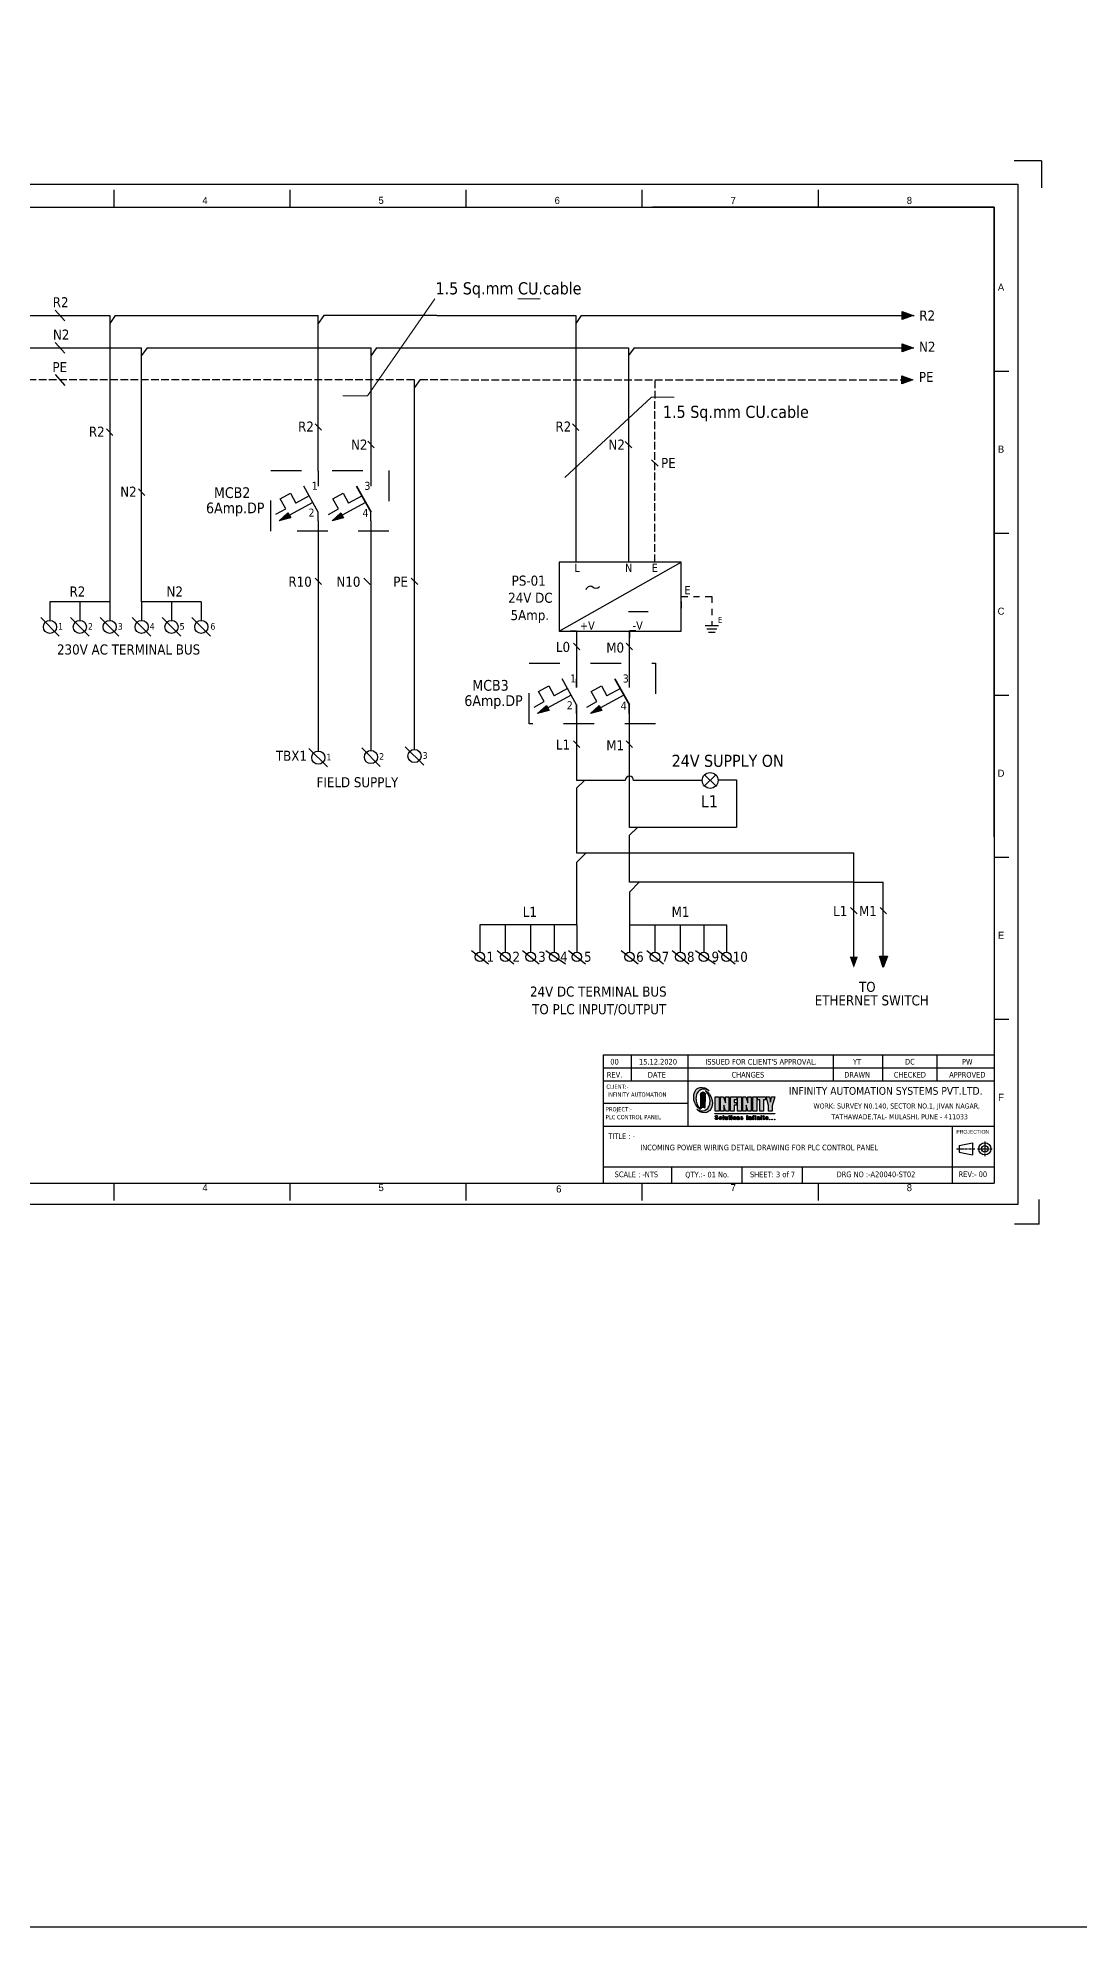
# Model space of a CAD drawing. Extents: x 867151 to 1787449, y -2071112 to -1028603.
# Drawn here: x 868946 to 870985, y -1036834 to -1033135 of the extents above; entities that cross this region are included whole.
import ezdxf
from ezdxf.enums import TextEntityAlignment as Align

# ---------------------------------------------------------------- set-up
doc = ezdxf.new("R2010")
doc.units = 0
doc.header["$LTSCALE"] = 4
doc.header["$MEASUREMENT"] = 0
for name, pattern in [('0241', [0.2, -0.05, 0.15]), ('CENTER', [2, 1.25, -0.25, 0.25, -0.25]), ('EPL_DASH', [1, 0.5, -0.5])]:
    doc.linetypes.add(name, pattern=pattern)
doc.layers.get('0').update_dxf_attribs({"linetype": 'CONTINUOUS'})
for name, color, linetype, lineweight in [('EPLAN108', 5, 'CONTINUOUS', 35), ('EPLAN300', 5, 'CONTINUOUS', 25), ('EPLAN305', 5, 'EPL_DASH', 25), ('EPLAN311', 1, 'CONTINUOUS', 25), ('EPLAN312', 1, 'CONTINUOUS', 25), ('EPLAN400', 5, 'CONTINUOUS', 35), ('EPLAN420', 7, 'CONTINUOUS', 35), ('EPLAN509', 1, 'CONTINUOUS', 25)]:
    doc.layers.add(name, color=color, linetype=linetype, lineweight=lineweight)
for name, color, linetype in [('Layer1', 7, 'CONTINUOUS'), ('R2V', 7, 'CONTINUOUS'), ('Title Block', 7, 'CONTINUOUS')]:
    doc.layers.add(name, color=color, linetype=linetype)
doc.styles.add('BZ2', font='GOTHIC.TTF')
doc.styles.add('STYLE1', font='ARIALN.TTF')
doc.styles.add('Tahoma', font='tahoma.ttf')

msp = doc.modelspace()

# ---------------------------------------------------------------- hatches: boundary and pattern name
for points in [[(870638.3, -1033670.6), (870659.9, -1033678.4), (870638.3, -1033686.3)], [(870638.3, -1033733.6), (870659.9, -1033741.4), (870638.3, -1033749.3)], [(870637.5, -1033796.6), (870659.2, -1033804.5), (870637.5, -1033812.3)], [(870551.4, -1034933.8), (870543.5, -1034955.4), (870535.6, -1034933.8)], [(870609.2, -1034932.8), (870601.3, -1034954.5), (870593.5, -1034932.8)]]:
    msp.add_hatch(color=256).paths.add_polyline_path(points, flags=0)
h = msp.add_hatch(color=9)
h.paths.add_polyline_path([(870238.5, -1035198.4), (870240.5, -1035196.3), (870243.9, -1035194.3), (870247, -1035193.2), (870253.2, -1035193.2), (870256.5, -1035194.3), (870260.1, -1035196.1), (870258, -1035194), (870254.4, -1035191.7), (870251.6, -1035190.4), (870247.5, -1035189.4), (870242.3, -1035189.6), (870238.7, -1035190.9), (870236.4, -1035192.5), (870234.4, -1035194.5), (870232, -1035198.1), (870230.2, -1035203.3), (870230, -1035211.8), (870230.5, -1035214.6), (870232.3, -1035220), (870233.8, -1035222.6), (870235.9, -1035226.2), (870239, -1035229.5), (870240.3, -1035230.3), (870242.1, -1035232.1), (870243.4, -1035232.6), (870242.3, -1035231.3), (870242.1, -1035231.3), (870239.8, -1035228), (870239.5, -1035228), (870239, -1035226.7), (870238.7, -1035226.7), (870237.2, -1035223.4), (870236.9, -1035223.4), (870235.9, -1035220), (870235.6, -1035220), (870235.1, -1035216.9), (870234.9, -1035216.9), (870234.6, -1035212.8), (870234.4, -1035212.8), (870234.9, -1035206.4), (870236.4, -1035201.7)])
h.paths.add_polyline_path([(870258.6, -1035228.8), (870257.5, -1035230.6), (870254.7, -1035232.9), (870252.1, -1035234.4), (870248.5, -1035235.5), (870244.4, -1035235.2), (870242.9, -1035235.2), (870240.3, -1035234.2), (870239.5, -1035234.2), (870238, -1035233.1), (870237.4, -1035233.1), (870236.7, -1035232.4), (870236.2, -1035232.4), (870238.5, -1035234.7), (870242.1, -1035237), (870246.7, -1035238.8), (870253.2, -1035239.1), (870256, -1035238.3), (870259.6, -1035236.2), (870260.4, -1035235.2), (870261.6, -1035234.4), (870263.5, -1035231.9), (870265.5, -1035227.5), (870266.5, -1035221.3), (870266, -1035214.9), (870264.2, -1035208.9), (870260.9, -1035203), (870260.6, -1035203), (870259.1, -1035200.7), (870256.8, -1035198.4), (870256.2, -1035198.4), (870256.2, -1035197.9), (870255.7, -1035197.9), (870253.4, -1035195.8), (870252.9, -1035195.8), (870253.9, -1035196.8), (870254.7, -1035198.1), (870255.2, -1035198.1), (870256, -1035199.4), (870257, -1035201.2), (870258.3, -1035202.8), (870260.6, -1035208.4), (870261.9, -1035214.9), (870261.4, -1035222.3), (870259.8, -1035227)])
h = msp.add_hatch(color=141)
h.paths.add_polyline_path([(870250.6, -1035199.2), (870248.5, -1035198.4), (870245.9, -1035199.2), (870244.7, -1035199.9), (870243.9, -1035201.2), (870243.6, -1035204.3), (870244.4, -1035205.9), (870245.9, -1035207.1), (870249, -1035207.7), (870250.8, -1035206.9), (870252.4, -1035205.1), (870252.6, -1035201.7), (870251.9, -1035200.2)])
h.paths.add_polyline_path([(870243.9, -1035230.6), (870244.4, -1035230.6), (870244.4, -1035230.1), (870246.2, -1035228.8), (870250.3, -1035228.8), (870252.1, -1035230.3), (870252.4, -1035206.6), (870252.1, -1035206.6), (870251.6, -1035207.7), (870250.3, -1035208.4), (870246.7, -1035208.7), (870245.4, -1035207.9), (870245.2, -1035207.9), (870244.4, -1035206.6), (870243.9, -1035206.6)])
h = msp.add_hatch(color=141)
h.paths.add_polyline_path([(870272.2, -1035236.2), (870279.7, -1035236.2), (870279.7, -1035207.9), (870272.2, -1035207.9)])
h.paths.add_polyline_path([(870282.5, -1035236.2), (870288.7, -1035236.2), (870288.9, -1035224.4), (870292.3, -1035236), (870298.7, -1035236.2), (870298.7, -1035207.9), (870292.5, -1035207.9), (870292.5, -1035220), (870288.4, -1035207.9), (870282.5, -1035207.9)])
h.paths.add_polyline_path([(870301.8, -1035236.2), (870309.3, -1035236.2), (870309.3, -1035224.4), (870313.7, -1035224.4), (870313.7, -1035219), (870309.5, -1035219), (870309.3, -1035213.6), (870314.2, -1035213.6), (870314.2, -1035207.9), (870301.8, -1035207.9)])
h.paths.add_polyline_path([(870323.4, -1035207.9), (870316, -1035207.9), (870316, -1035236.2), (870323.4, -1035236.2)])
h.paths.add_polyline_path([(870332.7, -1035224.4), (870336.1, -1035236), (870342.5, -1035236.2), (870342.5, -1035207.9), (870336.3, -1035207.9), (870336.1, -1035219.8), (870332.2, -1035207.9), (870326.3, -1035207.9), (870326.3, -1035236.2), (870332.5, -1035236.2)])
h.paths.add_polyline_path([(870353.3, -1035207.9), (870345.8, -1035207.9), (870345.8, -1035236.2), (870353.3, -1035236.2)])
h.paths.add_polyline_path([(870366.7, -1035213.6), (870370.8, -1035213.6), (870370.8, -1035207.9), (870354.8, -1035207.9), (870354.8, -1035213.6), (870359.2, -1035213.6), (870359.2, -1035236.2), (870366.7, -1035236.2)])
h.paths.add_polyline_path([(870388.8, -1035207.9), (870382.1, -1035207.9), (870381.6, -1035211.8), (870380.1, -1035218.2), (870378.3, -1035207.9), (870371.6, -1035207.9), (870376.5, -1035224.9), (870376.7, -1035236.2), (870383.4, -1035236.2), (870383.4, -1035225.7)])
at = {"layer": 'EPLAN300', "linetype": 'Continuous', "lineweight": 25, "ltscale": 4}
for points in [[(869418.4, -1034080.2), (869435.5, -1034064.4), (869440.9, -1034074.3)], [(869521.7, -1034080.2), (869538.8, -1034064.5), (869544.2, -1034074.4)], [(869924.3, -1034457.4), (869941.4, -1034441.7), (869946.8, -1034451.5)], [(870027.6, -1034457.5), (870044.7, -1034441.7), (870050.1, -1034451.6)]]:
    msp.add_hatch(color=0, dxfattribs=at).paths.add_polyline_path(points, flags=0)

# ---------------------------------------------------------------- linework, layer by layer
for p, q in [((870910.8, -1033375.3), (870857.5, -1033375.3)), ((870910.8, -1033375.3), (870910.8, -1033428.7)), ((870081, -1033466.5), (870818.2, -1033466.5)), ((870818.2, -1034698.8), (870818.2, -1033466.5)), ((868979.7, -1033667.8), (868998.2, -1033689)), ((869086.3, -1033678.5), (869086.3, -1034239.2)), ((869097.3, -1033678.5), (869086.3, -1033693.8)), ((869505.8, -1033678.4), (869494.8, -1033693.8)), ((869727, -1033678.5), (869505.8, -1033678.4)), ((869727, -1033678.5), (869998.9, -1033678.5)), ((870009.9, -1033678.5), (869998.9, -1033693.8)), ((870009.8, -1033678.5), (870270.8, -1033678.5)), ((870270.8, -1033678.5), (870661.6, -1033678.5)), ((868979.7, -1033730.9), (868998.2, -1033752)), ((868878.6, -1033741.5), (869148.9, -1033741.5)), ((869148.9, -1034239.2), (869148.9, -1033741.5)), ((869159.9, -1033741.5), (869148.9, -1033756.8)), ((869159.8, -1033741.5), (869598.1, -1033741.5)), ((869609, -1033741.5), (869598.1, -1033756.8)), ((869609, -1033741.5), (870102.1, -1033741.5)), ((870113.1, -1033741.5), (870102.1, -1033756.8)), ((870113.1, -1033741.5), (870661, -1033741.5)), ((868979.7, -1033793.9), (868998.2, -1033815.1)), ((869694.2, -1033803.9), (869683.2, -1033819.2)), ((869598.1, -1034012.5), (869598.1, -1033983.1)), ((869494.8, -1034012.5), (869494.8, -1034012.5)), ((869598.1, -1034012.5), (869598.1, -1034012.5)), ((869494.8, -1034063.2), (869494.8, -1034063.3)), ((869494.8, -1034080.3), (869494.8, -1034063.3)), ((869598, -1034063.2), (869598, -1034063.3)), ((869598, -1034080.3), (869598, -1034063.3)), ((869086.3, -1034239.2), (868969.4, -1034239.2)), ((868969.4, -1034239.2), (868969.4, -1034275.1)), ((869027.8, -1034239.2), (869027.8, -1034275.1)), ((869086.3, -1034239.2), (869086.3, -1034275.1)), ((869265.7, -1034239.2), (869148.9, -1034239.2)), ((869148.9, -1034239.2), (869148.9, -1034275.1)), ((869207.3, -1034239.2), (869207.3, -1034275.1)), ((869265.7, -1034239.2), (869265.7, -1034275.1)), ((868987.6, -1034306.3), (868951.2, -1034269.8)), ((869046.1, -1034306.3), (869009.6, -1034269.8)), ((869104.5, -1034306.3), (869068, -1034269.8)), ((869167.1, -1034306.3), (869130.6, -1034269.8)), ((869225.6, -1034306.3), (869189.1, -1034269.8)), ((869284, -1034306.3), (869247.5, -1034269.8)), ((870104, -1034375.3), (870104, -1034295.5)), ((870104, -1034406.7), (870104, -1034360.3)), ((870000.7, -1034406.7), (870000.7, -1034389.7)), ((870104, -1034406.7), (870104, -1034389.7)), ((870000.7, -1034440.4), (870000.7, -1034440.5)), ((870000.7, -1034457.5), (870000.7, -1034440.5)), ((870103.9, -1034440.4), (870103.9, -1034440.5)), ((870103.9, -1034457.5), (870103.9, -1034440.5)), ((870104, -1034588.5), (870104, -1034440.5)), ((869513, -1034562.2), (869476.5, -1034525.7)), ((869616.3, -1034561), (869579.8, -1034524.5)), ((869701.4, -1034558.9), (869664.9, -1034522.5)), ((870000.7, -1034603.5), (870016.4, -1034588.5)), ((870104, -1034680.4), (870104, -1034588.5)), ((870277.7, -1034587.5), (870313.5, -1034587.5)), ((870313.5, -1034587.5), (870313.5, -1034680.4)), ((870000.7, -1034633.7), (870000.7, -1034651.2)), ((870313.3, -1034680.4), (870104, -1034680.4)), ((870104, -1034695.4), (870119.7, -1034680.4)), ((870104.1, -1034787.8), (870104, -1034695.4)), ((870000.7, -1034749.5), (870019.2, -1034730)), ((870104.4, -1034807.4), (870122.9, -1034787.8)), ((870104.4, -1034807.4), (870104.1, -1034924.8)), ((870000.9, -1034871.1), (869811.1, -1034871.1)), ((869811.1, -1034871.1), (869811.1, -1034924.8)), ((869861, -1034871.1), (869861, -1034924.8)), ((869910.6, -1034871.1), (869910.6, -1034924.8)), ((869956.6, -1034871.1), (869956.6, -1034924.8)), ((870000.9, -1034871.1), (870000.9, -1034924.8)), ((870104.1, -1034871.1), (870294.1, -1034871.1)), ((870154, -1034871.1), (870154, -1034924.8)), ((870203.6, -1034871.1), (870203.6, -1034924.8)), ((870249.6, -1034871.1), (870249.6, -1034924.8)), ((870294.1, -1034871.1), (870294.1, -1034924.8)), ((869795, -1034921.5), (869828.2, -1034947.3)), ((869844.8, -1034921.5), (869878, -1034947.3)), ((869894.4, -1034921.5), (869927.6, -1034947.3)), ((869940.4, -1034921.5), (869979.2, -1034947.3)), ((869984.8, -1034921.5), (870018, -1034947.3)), ((870088, -1034921.5), (870121.2, -1034947.3)), ((870137.9, -1034921.5), (870171.1, -1034947.3)), ((870187.5, -1034921.5), (870220.7, -1034947.3)), ((870233.5, -1034921.5), (870272.2, -1034947.3)), ((870277.8, -1034921.5), (870311, -1034947.3)), ((870052.5, -1035176.9), (870052.5, -1035265.5)), ((870906.6, -1035457.1), (870906.6, -1035408.7)), ((870906.6, -1035457.1), (870858.1, -1035457.1))]:
    msp.add_line(p, q)
at = {"lineweight": 18, "ltscale": 5}
for p, q in [((869591.3, -1033835.4), (869723, -1033645.8)), ((869885.5, -1033645.8), (869929.6, -1033645.8)), ((869591.3, -1033835.4), (869542.9, -1033835.4)), ((869977.3, -1033995.7), (870147.6, -1033837.9)), ((870147.6, -1033837.9), (870191.7, -1033837.9))]:
    msp.add_line(p, q, dxfattribs=at)
at = {"color": 7, "ltscale": 25}
for p, q in [((868892.8, -1033678.5), (869086.3, -1033678.5)), ((869097.3, -1033678.5), (869494.8, -1033678.5)), ((869494.8, -1033983.1), (869494.8, -1033678.4)), ((869598.1, -1033983.1), (869598.1, -1033741.5)), ((869683.2, -1034527.8), (869683.2, -1033803.9)), ((869494.8, -1034080.3), (869494.8, -1034531)), ((869598, -1034080.3), (869598, -1034529.8)), ((870000.7, -1034730), (870543.5, -1034730)), ((870543.5, -1034787.8), (870543.5, -1034730)), ((870543.5, -1034787.8), (870104, -1034787.8)), ((870543.5, -1034813.2), (870543.5, -1034787.8)), ((870543.5, -1034787.8), (870601.3, -1034787.8)), ((870601.3, -1034932.8), (870601.3, -1034787.8)), ((870543.5, -1034933.6), (870543.5, -1034813.2))]:
    msp.add_line(p, q, dxfattribs=at)
at = {"color": 7, "linetype": '0241', "ltscale": 25}
for p, q in [((868647.3, -1033803.3), (869683.2, -1033803.9)), ((869694.1, -1033803.9), (870637.5, -1033804.5)), ((870154.1, -1034160.9), (870154.2, -1033804.2))]:
    msp.add_line(p, q, dxfattribs=at)
at = {"color": 7}
for p, q in [((870095.6, -1034588.5), (870000.7, -1034588.5)), ((870246.8, -1034588.5), (870112.3, -1034588.5))]:
    msp.add_line(p, q, dxfattribs=at)
at = {"color": 6}
msp.add_lwpolyline([(867151.1, -1028603.4), (884906.4, -1028603.4), (884906.4, -1036833.6), (867151.1, -1036833.6)], close=True, dxfattribs=at)
for points in [[(870638.3, -1033670.6), (870659.9, -1033678.4), (870638.3, -1033686.3)], [(870638.3, -1033733.6), (870659.9, -1033741.4), (870638.3, -1033749.3)], [(870637.5, -1033796.6), (870659.2, -1033804.5), (870637.5, -1033812.3)], [(870609.2, -1034932.8), (870601.3, -1034954.5), (870593.5, -1034932.8)]]:
    msp.add_lwpolyline(points, close=True)
at = {"linetype": 'EPL_DASH', "ltscale": 30}
for points in [[(869401.9, -1033981.9), (869633.2, -1033981.9), (869633.2, -1034100.6), (869401.9, -1034100.6)], [(869907.8, -1034359.1), (870155, -1034359.1), (870155, -1034477.8), (869907.8, -1034477.8)]]:
    msp.add_lwpolyline(points, close=True, dxfattribs=at)
for centre, radius in [((868969.4, -1034288), 12.9), ((869027.8, -1034288), 12.9), ((869086.3, -1034288), 12.9), ((869148.9, -1034288), 12.9), ((869207.3, -1034288), 12.9), ((869265.7, -1034288), 12.9), ((869494.8, -1034543.9), 12.9), ((869598, -1034542.7), 12.9), ((869683.2, -1034540.7), 12.9), ((869811.3, -1034934), 9.26), ((869861.1, -1034934), 9.26), ((869910.7, -1034934), 9.26), ((869956.7, -1034934), 9.26), ((870001.1, -1034934), 9.26), ((870104.3, -1034934), 9.26), ((870154.2, -1034934), 9.26), ((870203.8, -1034934), 9.26), ((870249.8, -1034934), 9.26), ((870294.1, -1034934), 9.26)]:
    msp.add_circle(centre, radius)
at = {"color": 7, "ltscale": 25}
msp.add_arc((870104, -1034588.5), 8.36, 0, 180, dxfattribs=at)
at = {"layer": 'EPLAN108', "color": 0}
for p, q in [((869488.4, -1033890.3), (869501.2, -1033903.1)), ((869992.4, -1033890.4), (870005.2, -1033903.2)), ((869591.6, -1033924.6), (869604.5, -1033937.5)), ((870095.7, -1033924.7), (870108.5, -1033937.5)), ((870147.4, -1033960.6), (870160.2, -1033973.4)), ((869488.4, -1034192.4), (869501.2, -1034205.2)), ((869583.7, -1034192.4), (869596.5, -1034205.2)), ((869676.8, -1034192.4), (869689.6, -1034205.2)), ((869994.3, -1034320.1), (870007.1, -1034332.9)), ((870097.6, -1034320.1), (870110.4, -1034332.9)), ((869994.3, -1034511.3), (870007.1, -1034524.2)), ((870097.6, -1034511.3), (870110.4, -1034524.2)), ((870537.1, -1034837.1), (870549.9, -1034849.9)), ((870594.9, -1034837.1), (870607.8, -1034849.9))]:
    msp.add_line(p, q, dxfattribs=at)
at = {"layer": 'EPLAN300', "color": 0, "linetype": 'Continuous', "lineweight": 25}
for p, q in [((869998.9, -1033678.5), (869998.9, -1034160.9)), ((870102.1, -1033741.5), (870102.1, -1034160.9)), ((869494.8, -1034005.5), (869494.8, -1034012.5))]:
    msp.add_line(p, q, dxfattribs=at)
at = {"layer": 'EPLAN300', "color": 0, "linetype": 'Continuous', "lineweight": 25, "ltscale": 4}
for p, q in [((869420.3, -1034037), (869440.1, -1034026.1)), ((869440.1, -1034026.1), (869450.9, -1034045.9)), ((869494.8, -1034063.2), (869466.6, -1034012.5)), ((869523.6, -1034037), (869543.4, -1034026.2)), ((869543.4, -1034026.2), (869554.2, -1034046)), ((869411.4, -1034067.5), (869431.2, -1034056.7)), ((869431.2, -1034056.7), (869420.3, -1034037)), ((869484.2, -1034044.2), (869438.2, -1034069.4)), ((869477.2, -1034031.5), (869450.9, -1034045.9)), ((869514.7, -1034067.6), (869534.5, -1034056.8)), ((869534.5, -1034056.8), (869523.6, -1034037)), ((869587.5, -1034044.2), (869541.5, -1034069.4)), ((869580.5, -1034031.6), (869554.2, -1034046)), ((870252.7, -1034285.1), (870278.5, -1034285.1)), ((870255.9, -1034291.6), (870275.3, -1034291.6)), ((870259.1, -1034298), (870272, -1034298)), ((870000.7, -1034440.4), (869972.5, -1034389.7)), ((869917.3, -1034444.8), (869937.1, -1034434)), ((869926.2, -1034414.2), (869946, -1034403.4)), ((869937.1, -1034434), (869926.2, -1034414.2)), ((869990.1, -1034421.4), (869944.1, -1034446.6)), ((869946, -1034403.4), (869956.8, -1034423.1)), ((869983.1, -1034408.7), (869956.8, -1034423.1)), ((870020.6, -1034444.9), (870040.3, -1034434)), ((870029.5, -1034414.3), (870049.3, -1034403.5)), ((870040.3, -1034434), (870029.5, -1034414.3)), ((870093.4, -1034421.5), (870047.4, -1034446.7)), ((870049.3, -1034403.5), (870060.1, -1034423.2)), ((870086.4, -1034408.8), (870060.1, -1034423.2)), ((870251.4, -1034577.7), (870273.1, -1034599.3)), ((870273.1, -1034577.7), (870251.4, -1034599.3))]:
    msp.add_line(p, q, dxfattribs=at)
for points in [[(869418.4, -1034080.2), (869435.5, -1034064.4), (869440.9, -1034074.3), (869418.4, -1034080.2)], [(869521.7, -1034080.2), (869538.8, -1034064.5), (869544.2, -1034074.4), (869521.7, -1034080.2)], [(869924.3, -1034457.4), (869941.4, -1034441.7), (869946.8, -1034451.5), (869924.3, -1034457.4)], [(870027.6, -1034457.5), (870044.7, -1034441.7), (870050.1, -1034451.6), (870027.6, -1034457.5)]]:
    msp.add_lwpolyline(points, close=True, dxfattribs=at)
msp.add_circle((870262.2, -1034588.5), 15.5, dxfattribs=at)
at = {"layer": 'EPLAN305', "color": 0, "linetype": 'Continuous', "lineweight": 25, "ltscale": 4}
for p, q in [((869966.6, -1034296.4), (870205.4, -1034160.9)), ((870102.1, -1034148), (870102.1, -1034160.9)), ((870102.1, -1034257.7), (870140.9, -1034257.7))]:
    msp.add_line(p, q, dxfattribs=at)
msp.add_lwpolyline([(869966.6, -1034296.4), (870205.4, -1034296.4), (870205.4, -1034160.9), (869966.6, -1034160.9)], close=True, dxfattribs=at)
for centre, start, end in [((870028.2, -1034218.7), 71.5651, 161.5651), ((870038.6, -1034201.8), 225, 315)]:
    msp.add_arc(centre, 10.2, start, end, dxfattribs=at)
at = {"layer": 'EPLAN311', "color": 0, "linetype": 'Continuous', "lineweight": 25, "ltscale": 4}
for p, q in [((869494.8, -1033983.1), (869494.8, -1034012.5)), ((870205.4, -1034228.7), (870218.3, -1034228.7)), ((870205.4, -1034238.4), (870205.4, -1034251.3)), ((869987.8, -1034295.5), (870000.7, -1034295.5)), ((870000.7, -1034295.5), (870000.7, -1034375.4)), ((870000.7, -1034295.5), (870000.7, -1034308.4)), ((870116.9, -1034295.5), (870104, -1034295.5)), ((870104, -1034295.5), (870104, -1034308.4)), ((870000.7, -1034360.3), (870000.7, -1034406.7)), ((870000.7, -1034440.5), (870000.7, -1034588.5)), ((870000.7, -1034603.5), (870000.7, -1034703)), ((870000.7, -1034699.9), (870000.7, -1034730)), ((870000.7, -1034749.5), (870000.7, -1034871.1))]:
    msp.add_line(p, q, dxfattribs=at)
at = {"layer": 'EPLAN312', "color": 0, "linetype": 'Continuous', "lineweight": 25, "ltscale": 4}
for p, q in [((869079.9, -1033900.5), (869092.7, -1033913.3)), ((869142.5, -1034017.9), (869155.3, -1034030.7))]:
    msp.add_line(p, q, dxfattribs=at)
at = {"layer": 'EPLAN420', "color": 0}
for p, q in [((869598.1, -1034063.2), (869569.9, -1034012.6)), ((870104, -1034440.5), (870075.8, -1034389.8))]:
    msp.add_line(p, q, dxfattribs=at)
at = {"layer": 'EPLAN509', "color": 0, "linetype": 'EPL_DASH', "lineweight": 25, "ltscale": 6}
for p, q in [((870205.4, -1034228.7), (870265.6, -1034228.7)), ((870252.7, -1034228.7), (870265.6, -1034228.7)), ((870265.6, -1034228.7), (870265.6, -1034285.1))]:
    msp.add_line(p, q, dxfattribs=at)
at = {"layer": 'Layer1'}
for p, q in [((869094.2, -1033432), (869094.2, -1033466.5)), ((869439, -1033432), (869439, -1033466.5)), ((869783.8, -1033432), (869783.8, -1033466.5)), ((870128.6, -1033432), (870128.6, -1033466.5)), ((870473.4, -1033432), (870473.4, -1033466.5)), ((868059.8, -1033466.5), (870818.2, -1033466.5)), ((870818.2, -1033466.5), (870149.6, -1033466.5)), ((870818.2, -1033466.5), (870818.2, -1035376.7)), ((870818.2, -1033824.6), (870818.2, -1033466.5)), ((870818.2, -1033787.1), (870847.1, -1033787.1)), ((870818.2, -1034025), (870818.2, -1033824.6)), ((870818.2, -1034040.1), (870818.2, -1034132)), ((870818.2, -1034104.3), (870847.1, -1034104.3)), ((870818.2, -1034132), (870818.2, -1034311.2)), ((870818.2, -1034132.2), (870818.2, -1034311.4)), ((870818.2, -1034421.6), (870847.1, -1034421.6)), ((870818.2, -1034738.8), (870847.1, -1034738.8)), ((870818.2, -1035047.4), (870818.2, -1035376.7)), ((870818.2, -1035056), (870847.1, -1035056)), ((870818.2, -1035056), (870847.1, -1035056)), ((870818.2, -1035056), (870847.1, -1035056)), ((870818.2, -1035096.8), (870818.2, -1035376.7)), ((870052.5, -1035125.9), (870052.5, -1035376.7)), ((870052.5, -1035125.9), (870818.2, -1035125.9)), ((870052.5, -1035125.9), (870818.2, -1035125.9)), ((870107.4, -1035125.9), (870107.4, -1035151.4)), ((870218.4, -1035125.9), (870218.4, -1035176.9)), ((870503.2, -1035125.9), (870503.2, -1035151.4)), ((870599.5, -1035125.9), (870599.5, -1035151.4)), ((870706, -1035125.9), (870706, -1035151.4)), ((870052.5, -1035151.4), (870818.2, -1035151.4)), ((870052.5, -1035176.9), (870818.2, -1035176.9)), ((870052.5, -1035176.9), (870818.2, -1035176.9)), ((870107.4, -1035151.4), (870107.4, -1035176.9)), ((870218.4, -1035176.9), (870218.4, -1035265.5)), ((870503.2, -1035151.4), (870503.2, -1035176.9)), ((870599.5, -1035151.4), (870599.5, -1035176.9)), ((870706, -1035151.4), (870706, -1035176.9)), ((870218.4, -1035221.2), (870052.5, -1035221.2)), ((870052.5, -1035265.5), (870818.2, -1035265.5)), ((870735.8, -1035265.5), (870735.8, -1035376.7)), ((870749.5, -1035303.2), (870775.9, -1035297.7)), ((870749.5, -1035303.2), (870749.5, -1035316.1)), ((870749.5, -1035316.1), (870775.9, -1035321.6)), ((870775.9, -1035297.7), (870775.9, -1035321.6)), ((870052.5, -1035344.8), (870818.2, -1035344.8)), ((870186.3, -1035344.8), (870186.3, -1035376.7)), ((870324.5, -1035344.8), (870324.5, -1035376.7)), ((870442.2, -1035344.8), (870442.2, -1035376.7)), ((868059.8, -1035376.7), (870818.2, -1035376.7)), ((869094.2, -1035376.7), (869094.2, -1035411.1)), ((869439, -1035376.7), (869439, -1035411.1)), ((869783.8, -1035376.7), (869783.8, -1035411.1)), ((869898, -1035376.7), (870810.6, -1035376.7)), ((870042.4, -1035376.7), (870818.2, -1035376.7)), ((870128.6, -1035376.7), (870128.6, -1035411.1)), ((870473.4, -1035376.7), (870473.4, -1035411.1))]:
    msp.add_line(p, q, dxfattribs=at)
at = {"layer": 'Layer1', "linetype": 'CENTER'}
for p, q in [((870744.6, -1035309.6), (870780.8, -1035309.6)), ((870785.8, -1035309.6), (870814.2, -1035309.6)), ((870800, -1035295.4), (870800, -1035323.9))]:
    msp.add_line(p, q, dxfattribs=at)
at = {"layer": 'Layer1'}
msp.add_lwpolyline([(868003.2, -1033420.9), (870864.5, -1033420.9), (870864.5, -1035418.8), (868003.2, -1035418.8)], close=True, dxfattribs=at)
for radius in [11.9, 6.44]:
    msp.add_circle((870800, -1035309.6), radius, dxfattribs=at)
at = {"layer": 'R2V', "color": 0}
for points in [[(870247.5, -1035189.4, 0), (870251.6, -1035190.4, 0), (870254.4, -1035191.7, 0), (870258, -1035194, 0), (870260.1, -1035196.1, 0), (870256.5, -1035194.3, 0), (870253.2, -1035193.2, 0), (870247, -1035193.2, 0), (870243.9, -1035194.3, 0), (870240.5, -1035196.3, 0), (870238.5, -1035198.4, 0), (870236.4, -1035201.7, 0), (870234.9, -1035206.4, 0), (870234.4, -1035212.8, 0), (870234.6, -1035212.8, 0), (870234.9, -1035216.9, 0), (870235.1, -1035216.9, 0), (870235.6, -1035220, 0), (870235.9, -1035220, 0), (870236.9, -1035223.4, 0), (870237.2, -1035223.4, 0), (870238.7, -1035226.7, 0), (870239, -1035226.7, 0), (870239.5, -1035228, 0), (870239.8, -1035228, 0), (870242.1, -1035231.3, 0), (870242.3, -1035231.3, 0), (870243.4, -1035232.6, 0), (870242.1, -1035232.1, 0), (870240.3, -1035230.3, 0), (870239, -1035229.5, 0), (870235.9, -1035226.2, 0), (870233.8, -1035222.6, 0), (870232.3, -1035220, 0), (870230.5, -1035214.6, 0), (870230, -1035211.8, 0), (870230.2, -1035203.3, 0), (870232, -1035198.1, 0), (870234.4, -1035194.5, 0), (870236.4, -1035192.5, 0), (870238.7, -1035190.9, 0), (870242.3, -1035189.6, 0), (870247.5, -1035189.4, 0)], [(870253.4, -1035195.8, 0), (870255.7, -1035197.9, 0), (870256.2, -1035197.9, 0), (870256.2, -1035198.4, 0), (870256.8, -1035198.4, 0), (870259.1, -1035200.7, 0), (870260.6, -1035203, 0), (870260.9, -1035203, 0), (870264.2, -1035208.9, 0), (870266, -1035214.9, 0), (870266.5, -1035221.3, 0), (870265.5, -1035227.5, 0), (870263.5, -1035231.9, 0), (870261.6, -1035234.4, 0), (870260.4, -1035235.2, 0), (870259.6, -1035236.2, 0), (870256, -1035238.3, 0), (870253.2, -1035239.1, 0), (870246.7, -1035238.8, 0), (870242.1, -1035237, 0), (870238.5, -1035234.7, 0), (870236.2, -1035232.4, 0), (870236.7, -1035232.4, 0), (870237.4, -1035233.1, 0), (870238, -1035233.1, 0), (870239.5, -1035234.2, 0), (870240.3, -1035234.2, 0), (870242.9, -1035235.2, 0), (870244.4, -1035235.2, 0), (870248.5, -1035235.5, 0), (870252.1, -1035234.4, 0), (870254.7, -1035232.9, 0), (870257.5, -1035230.6, 0), (870258.6, -1035228.8, 0), (870259.8, -1035227, 0), (870261.4, -1035222.3, 0), (870261.9, -1035214.9, 0), (870260.6, -1035208.4, 0), (870258.3, -1035202.8, 0), (870257, -1035201.2, 0), (870256, -1035199.4, 0), (870255.2, -1035198.1, 0), (870254.7, -1035198.1, 0), (870253.9, -1035196.8, 0), (870252.9, -1035195.8, 0), (870253.4, -1035195.8, 0)], [(870248.5, -1035198.4, 0), (870250.6, -1035199.2, 0), (870251.9, -1035200.2, 0), (870252.6, -1035201.7, 0), (870252.4, -1035205.1, 0), (870250.8, -1035206.9, 0), (870249, -1035207.7, 0), (870245.9, -1035207.1, 0), (870244.4, -1035205.9, 0), (870243.6, -1035204.3, 0), (870243.9, -1035201.2, 0), (870244.7, -1035199.9, 0), (870245.9, -1035199.2, 0), (870248.5, -1035198.4, 0)], [(870252.4, -1035206.6, 0), (870252.1, -1035230.3, 0), (870250.3, -1035228.8, 0), (870246.2, -1035228.8, 0), (870244.4, -1035230.1, 0), (870244.4, -1035230.6, 0), (870243.9, -1035230.6, 0), (870243.9, -1035206.6, 0), (870244.4, -1035206.6, 0), (870245.2, -1035207.9, 0), (870245.4, -1035207.9, 0), (870246.7, -1035208.7, 0), (870250.3, -1035208.4, 0), (870251.6, -1035207.7, 0), (870252.1, -1035206.6, 0), (870252.4, -1035206.6, 0)], [(870279.7, -1035207.9, 0), (870279.7, -1035236.2, 0), (870272.2, -1035236.2, 0), (870272.2, -1035207.9, 0), (870279.7, -1035207.9, 0)], [(870298.7, -1035207.9, 0), (870298.7, -1035236.2, 0), (870292.3, -1035236, 0), (870288.9, -1035224.4, 0), (870288.7, -1035236.2, 0), (870282.5, -1035236.2, 0), (870282.5, -1035207.9, 0), (870288.4, -1035207.9, 0), (870292.5, -1035220, 0), (870292.5, -1035207.9, 0), (870298.7, -1035207.9, 0)], [(870314.2, -1035207.9, 0), (870314.2, -1035213.6, 0), (870309.3, -1035213.6, 0), (870309.5, -1035219, 0), (870313.7, -1035219, 0), (870313.7, -1035224.4, 0), (870309.3, -1035224.4, 0), (870309.3, -1035236.2, 0), (870301.8, -1035236.2, 0), (870301.8, -1035207.9, 0), (870314.2, -1035207.9, 0)], [(870323.4, -1035207.9, 0), (870323.4, -1035236.2, 0), (870316, -1035236.2, 0), (870316, -1035207.9, 0), (870323.4, -1035207.9, 0)], [(870342.5, -1035207.9, 0), (870342.5, -1035236.2, 0), (870336.1, -1035236, 0), (870332.7, -1035224.4, 0), (870332.5, -1035236.2, 0), (870326.3, -1035236.2, 0), (870326.3, -1035207.9, 0), (870332.2, -1035207.9, 0), (870336.1, -1035219.8, 0), (870336.3, -1035207.9, 0), (870342.5, -1035207.9, 0)], [(870353.3, -1035207.9, 0), (870353.3, -1035236.2, 0), (870345.8, -1035236.2, 0), (870345.8, -1035207.9, 0), (870353.3, -1035207.9, 0)], [(870370.8, -1035207.9, 0), (870370.8, -1035213.6, 0), (870366.7, -1035213.6, 0), (870366.7, -1035236.2, 0), (870359.2, -1035236.2, 0), (870359.2, -1035213.6, 0), (870354.8, -1035213.6, 0), (870354.8, -1035207.9, 0), (870370.8, -1035207.9, 0)], [(870388.8, -1035207.9, 0), (870383.4, -1035225.7, 0), (870383.4, -1035236.2, 0), (870376.7, -1035236.2, 0), (870376.5, -1035224.9, 0), (870371.6, -1035207.9, 0), (870378.3, -1035207.9, 0), (870380.1, -1035218.2, 0), (870381.6, -1035211.8, 0), (870382.1, -1035207.9, 0), (870388.8, -1035207.9, 0)], [(870389.1, -1035240.4, 0), (870389.1, -1035241.1, 0), (870271.4, -1035241.1, 0), (870271.4, -1035241.4, 0), (870271.2, -1035241.4, 0), (870271.2, -1035240.4, 0), (870389.1, -1035240.4, 0)], [(870275.3, -1035244.2, 0), (870276.1, -1035244.7, 0), (870276.6, -1035246.8, 0), (870275.8, -1035246.8, 0), (870275.3, -1035245.2, 0), (870273.5, -1035245.2, 0), (870273, -1035246.8, 0), (870273.2, -1035246.8, 0), (870273.5, -1035247.6, 0), (870274, -1035247.6, 0), (870276.3, -1035248.6, 0), (870276.8, -1035249.4, 0), (870276.6, -1035251.7, 0), (870276.1, -1035252.5, 0), (870273, -1035252.5, 0), (870271.9, -1035250.9, 0), (870271.9, -1035249.6, 0), (870272.7, -1035249.6, 0), (870273.5, -1035251.7, 0), (870274, -1035251.7, 0), (870275, -1035251.9, 0), (870276.1, -1035250.9, 0), (870275.8, -1035249.6, 0), (870273, -1035248.3, 0), (870272.2, -1035247.3, 0), (870272.5, -1035245, 0), (870273.2, -1035244.2, 0), (870275.3, -1035244.2, 0)], [(870283, -1035246.5, 0), (870284.3, -1035248.1, 0), (870284, -1035251.7, 0), (870283, -1035252.7, 0), (870281, -1035252.5, 0), (870279.9, -1035251.2, 0), (870280.2, -1035247.6, 0), (870281.2, -1035246.5, 0), (870283, -1035246.5, 0)], [(870282.5, -1035247.3, 0), (870281.2, -1035247.6, 0), (870280.7, -1035250.4, 0), (870281, -1035250.4, 0), (870281.2, -1035251.7, 0), (870281.7, -1035251.7, 0), (870282.5, -1035251.9, 0), (870283.3, -1035251.2, 0), (870283.3, -1035248.1, 0), (870282.5, -1035247.3, 0)], [(870288.2, -1035244.2, 0), (870288.2, -1035252.7, 0), (870287.4, -1035252.7, 0), (870287.4, -1035244.2, 0), (870288.2, -1035244.2, 0)], [(870295.4, -1035246.5, 0), (870295.4, -1035252.7, 0), (870294.6, -1035252.7, 0), (870294.3, -1035252.2, 0), (870293.8, -1035252.7, 0), (870292, -1035252.5, 0), (870291.5, -1035251.7, 0), (870291.5, -1035246.5, 0), (870292.3, -1035246.5, 0), (870292.5, -1035251.7, 0), (870293.1, -1035251.7, 0), (870293.6, -1035251.9, 0), (870294.6, -1035250.9, 0), (870294.6, -1035246.5, 0), (870295.4, -1035246.5, 0)], [(870300, -1035244.5, 0), (870300, -1035246.5, 0), (870300.8, -1035246.5, 0), (870300.8, -1035247.3, 0), (870300, -1035247.3, 0), (870300.3, -1035251.9, 0), (870300.8, -1035251.9, 0), (870301, -1035252.7, 0), (870299.5, -1035252.5, 0), (870299.2, -1035247.3, 0), (870298.7, -1035247.3, 0), (870298.7, -1035246.5, 0), (870299.2, -1035246.5, 0), (870299.2, -1035244.7, 0), (870300, -1035244.5, 0)], [(870304.4, -1035244.2, 0), (870304.4, -1035245.5, 0), (870303.6, -1035245.5, 0), (870303.6, -1035244.2, 0), (870304.4, -1035244.2, 0)], [(870304.4, -1035246.5, 0), (870304.4, -1035252.7, 0), (870303.6, -1035252.7, 0), (870303.6, -1035246.5, 0), (870304.4, -1035246.5, 0)], [(870310.8, -1035246.5, 0), (870312.1, -1035248.1, 0), (870311.9, -1035251.7, 0), (870310.8, -1035252.7, 0), (870308.8, -1035252.5, 0), (870307.7, -1035251.2, 0), (870308, -1035247.6, 0), (870309, -1035246.5, 0), (870310.8, -1035246.5, 0)], [(870310.3, -1035247.3, 0), (870309, -1035247.6, 0), (870308.5, -1035250.4, 0), (870308.8, -1035250.4, 0), (870309, -1035251.7, 0), (870309.5, -1035251.7, 0), (870310.3, -1035251.9, 0), (870311.1, -1035251.2, 0), (870311.1, -1035248.1, 0), (870310.3, -1035247.3, 0)], [(870318.3, -1035246.5, 0), (870319.1, -1035247.6, 0), (870319.1, -1035252.7, 0), (870318.3, -1035252.7, 0), (870318, -1035247.6, 0), (870316.5, -1035247.6, 0), (870316, -1035248.6, 0), (870316, -1035252.7, 0), (870315.2, -1035252.7, 0), (870315.2, -1035246.5, 0), (870316, -1035246.5, 0), (870316.2, -1035247, 0), (870316.7, -1035246.5, 0), (870318.3, -1035246.5, 0)], [(870325, -1035246.5, 0), (870325.8, -1035248.3, 0), (870325, -1035248.6, 0), (870324.5, -1035247.3, 0), (870323.4, -1035247.6, 0), (870323.4, -1035248.8, 0), (870323.7, -1035248.8, 0), (870326, -1035250.1, 0), (870325.8, -1035252.2, 0), (870325, -1035252.7, 0), (870322.9, -1035252.5, 0), (870322.2, -1035250.7, 0), (870322.9, -1035250.4, 0), (870323.4, -1035251.7, 0), (870323.7, -1035251.7, 0), (870324.5, -1035251.9, 0), (870325.2, -1035251.4, 0), (870325, -1035250.4, 0), (870322.7, -1035249.6, 0), (870322.7, -1035247, 0), (870323.2, -1035246.5, 0), (870325, -1035246.5, 0)], [(870335, -1035244.2, 0), (870335, -1035245.5, 0), (870334.3, -1035245.5, 0), (870334.3, -1035244.2, 0), (870335, -1035244.2, 0)], [(870335, -1035246.5, 0), (870335, -1035252.7, 0), (870334.3, -1035252.7, 0), (870334.3, -1035246.5, 0), (870335, -1035246.5, 0)], [(870341.5, -1035246.5, 0), (870342.2, -1035247.6, 0), (870342.2, -1035252.7, 0), (870341.5, -1035252.7, 0), (870341.2, -1035247.6, 0), (870339.7, -1035247.6, 0), (870339.1, -1035248.6, 0), (870339.1, -1035252.7, 0), (870338.4, -1035252.7, 0), (870338.4, -1035246.5, 0), (870339.1, -1035246.5, 0), (870339.4, -1035247, 0), (870339.9, -1035246.5, 0), (870341.5, -1035246.5, 0)], [(870347.6, -1035244.2, 0), (870347.6, -1035245, 0), (870346.6, -1035245.2, 0), (870346.6, -1035246.5, 0), (870347.4, -1035246.5, 0), (870347.4, -1035247.3, 0), (870346.6, -1035247.3, 0), (870346.6, -1035252.7, 0), (870345.8, -1035252.7, 0), (870345.8, -1035247.3, 0), (870345.1, -1035247.3, 0), (870345.1, -1035246.5, 0), (870345.8, -1035246.5, 0), (870346.1, -1035244.5, 0), (870347.6, -1035244.2, 0)], [(870351.2, -1035244.2, 0), (870351.2, -1035245.5, 0), (870350.5, -1035245.5, 0), (870350.5, -1035244.2, 0), (870351.2, -1035244.2, 0)], [(870351.2, -1035246.5, 0), (870351.2, -1035252.7, 0), (870350.5, -1035252.7, 0), (870350.5, -1035246.5, 0), (870351.2, -1035246.5, 0)], [(870357.7, -1035246.5, 0), (870358.5, -1035247.6, 0), (870358.5, -1035252.7, 0), (870357.7, -1035252.7, 0), (870357.4, -1035247.6, 0), (870355.9, -1035247.6, 0), (870355.4, -1035248.6, 0), (870355.4, -1035252.7, 0), (870354.6, -1035252.7, 0), (870354.6, -1035246.5, 0), (870355.4, -1035246.5, 0), (870355.6, -1035247, 0), (870356.1, -1035246.5, 0), (870357.7, -1035246.5, 0)], [(870362.8, -1035244.2, 0), (870362.8, -1035245.5, 0), (870362.1, -1035245.5, 0), (870362.1, -1035244.2, 0), (870362.8, -1035244.2, 0)], [(870362.8, -1035246.5, 0), (870362.8, -1035252.7, 0), (870362.1, -1035252.7, 0), (870362.1, -1035246.5, 0), (870362.8, -1035246.5, 0)], [(870367.2, -1035244.5, 0), (870367.2, -1035246.5, 0), (870368, -1035246.5, 0), (870368, -1035247.3, 0), (870367.2, -1035247.3, 0), (870367.5, -1035251.9, 0), (870368, -1035251.9, 0), (870368.2, -1035252.7, 0), (870366.7, -1035252.5, 0), (870366.4, -1035247.3, 0), (870365.9, -1035247.3, 0), (870365.9, -1035246.5, 0), (870366.4, -1035246.5, 0), (870366.7, -1035244.7, 0), (870367.2, -1035244.5, 0)], [(870373.9, -1035246.5, 0), (870375.2, -1035248.1, 0), (870375.2, -1035249.9, 0), (870371.6, -1035249.9, 0), (870372.1, -1035251.4, 0), (870372.4, -1035251.4, 0), (870372.6, -1035251.9, 0), (870373.9, -1035251.7, 0), (870374.4, -1035250.4, 0), (870374.9, -1035250.4, 0), (870374.9, -1035251.7, 0), (870373.9, -1035252.7, 0), (870371.8, -1035252.5, 0), (870370.8, -1035251.2, 0), (870371.1, -1035247.6, 0), (870372.1, -1035246.5, 0), (870373.9, -1035246.5, 0)], [(870373.4, -1035247.3, 0), (870372.4, -1035247.6, 0), (870371.8, -1035248.1, 0), (870371.8, -1035249.1, 0), (870374.4, -1035249.1, 0), (870373.9, -1035247.6, 0), (870373.4, -1035247.3, 0)], [(870379.3, -1035251.4, 0), (870379.3, -1035252.7, 0), (870378.5, -1035252.7, 0), (870378.5, -1035251.4, 0), (870379.3, -1035251.4, 0)], [(870383.9, -1035251.4, 0), (870383.9, -1035252.7, 0), (870383.2, -1035252.7, 0), (870383.2, -1035251.4, 0), (870383.9, -1035251.4, 0)], [(870388.8, -1035251.4, 0), (870388.8, -1035252.7, 0), (870388.1, -1035252.7, 0), (870388.1, -1035251.4, 0), (870388.8, -1035251.4, 0)]]:
    msp.add_polyline3d(points, dxfattribs=at)

# ---------------------------------------------------------------- texts
at = {"style": 'Tahoma'}
for p in [(869724.4, -1033644.1), (870169.7, -1033885.9)]:
    msp.add_text('1.5 Sq.mm CU.cable', height=23.75, dxfattribs=at).set_placement(p, align=Align.BOTTOM_LEFT)
for s, p in [('1', (868990.2, -1034280.5)), ('2', (869048.7, -1034280.5)), ('3', (869107.1, -1034280.5)), ('4', (869169.7, -1034280.5)), ('5', (869228.2, -1034280.5)), ('6', (869288.4, -1034280.5)), ('1', (869515.6, -1034536.4)), ('2', (869618.9, -1034535.2)), ('3', (869704, -1034533.2))]:
    msp.add_text(s, height=12.9, dxfattribs=at).set_placement(p, align=Align.TOP_CENTER)
at = {"layer": 'EPLAN108', "color": 0, "style": 'Tahoma'}
for s, height, p in [('R2', 19.69, (868974.8, -1033668.1)), ('N2', 19.69, (868975.3, -1033731.4)), ('N2', 19.69, (870671.2, -1033755.2)), ('PE', 19.69, (868974.3, -1033795.1)), ('MCB2', 20.97, (869290.5, -1034041.9)), ('6Amp.DP', 20.97, (869275, -1034071.8)), ('230V AC TERMINAL BUS', 19.693, (868983.2, -1034347.9)), ('MCB3', 20.97, (869796.4, -1034419.1)), ('6Amp.DP', 20.97, (869780.8, -1034449.1)), ('FIELD SUPPLY', 19.693, (869491.4, -1034607.8)), ('24V DC TERMINAL BUS', 19.693, (869909.4, -1035017.6)), ('TO', 19.69, (870553.6, -1035008.3)), ('TO PLC INPUT/OUTPUT', 19.693, (869913.7, -1035052.1)), ('ETHERNET SWITCH', 19.693, (870467, -1035034.8))]:
    msp.add_text(s, height=height, dxfattribs=at).set_placement(p, align=Align.BOTTOM_LEFT)
for s, p in [('R2', (870671.8, -1033678.4)), ('PE', (870670.9, -1033798.6))]:
    msp.add_text(s, height=19.69, dxfattribs=at).set_placement(p, align=Align.MIDDLE_LEFT)
for s, height, p in [('R2', 19.69, (869076.5, -1033905.8)), ('R2', 19.69, (869486.1, -1033895.7)), ('R2', 19.69, (869990.1, -1033895.7)), ('N2', 19.69, (869591.1, -1033931.1)), ('N2', 19.69, (870095.2, -1033931.1)), ('PE', 19.69, (870194.7, -1033967)), ('N2', 19.69, (869139.1, -1034023.2)), ('R2', 19.69, (869038.6, -1034218.6)), ('N2', 19.69, (869229.8, -1034218.6)), ('R10', 19.69, (869482, -1034199.4)), ('N10', 19.69, (869577.3, -1034199.4)), ('PE', 19.69, (869670.4, -1034199.4)), ('L0', 19.69, (869987.9, -1034327.1)), ('M0', 19.69, (870093.6, -1034328.4)), ('L1', 19.69, (869987.9, -1034518.4)), ('M1', 19.69, (870093.6, -1034519.6)), ('TBX1', 19.69, (869472.6, -1034540.3)), ('L1', 19.69, (869923, -1034845.8)), ('M1', 19.69, (870221.5, -1034845.8)), ('L1', 19.69, (870530.7, -1034844.1)), ('M1', 19.69, (870588.6, -1034844.1)), ('1', 19.7, (869839, -1034933.7)), ('2', 19.7, (869889.9, -1034933.7)), ('3', 19.7, (869940.2, -1034933.7)), ('4', 19.7, (869983.3, -1034933.7)), ('5', 19.7, (870029.9, -1034933.7)), ('6', 19.7, (870132.1, -1034933.7)), ('7', 19.7, (870182, -1034933.7)), ('8', 19.7, (870231.6, -1034933.7)), ('9', 19.7, (870279.7, -1034933.7)), ('10', 19.69, (870335.9, -1034933.7))]:
    msp.add_text(s, height=height, dxfattribs=at).set_placement(p, align=Align.MIDDLE_RIGHT)
for s, p in [('PS-01', (869940.2, -1034187.5)), ('24V DC ', (869961, -1034221)), ('5Amp.', (869946.8, -1034255))]:
    msp.add_text(s, height=19.69, dxfattribs=at).set_placement(p, align=Align.TOP_RIGHT)
for s, height, p in [('24V SUPPLY ON', 23.612, (870296.5, -1034538.2)), ('L1', 23.61, (870260.7, -1034617.4))]:
    msp.add_text(s, height=height, dxfattribs=at).set_placement(p, align=Align.TOP_CENTER)
at = {"layer": 'EPLAN400', "color": 0, "style": 'Tahoma'}
for s, height, p in [('L', 16.1, (869996.2, -1034185.3)), ('N', 16.1, (870095.5, -1034185.3)), ('E', 16.1, (870147.8, -1034185.3)), ('E', 16.1, (870211.9, -1034228.7)), ('+V', 16.13, (870007.2, -1034298.1)), ('-V', 16.13, (870110.4, -1034298.1))]:
    msp.add_text(s, height=height, dxfattribs=at).set_placement(p, align=Align.BOTTOM_LEFT)
at = {"layer": 'EPLAN420', "color": 0, "style": 'Tahoma', "width": 0.999}
for s, height, p in [('1', 15.7, (869482.1, -1034024.3)), ('3', 15.7, (869585.2, -1034024.3)), ('E', 11.6, (870277.4, -1034283.6)), ('1', 15.7, (869988, -1034401.5)), ('3', 15.7, (870091.1, -1034401.5))]:
    msp.add_text(s, height=height, dxfattribs=at).set_placement(p, align=Align.BOTTOM_LEFT)
for s, p in [('2', (869487.4, -1034076.8)), ('4', (869593, -1034077.5)), ('2', (869993.2, -1034454)), ('4', (870098.8, -1034454.7))]:
    msp.add_text(s, height=15.7, dxfattribs=at).set_placement(p, align=Align.BOTTOM_RIGHT)
at = {"layer": 'Layer1'}
for s, height, style, p in [('4', 13.8, 'BZ2', (869273.1, -1033453)), ('5', 13.8, 'BZ2', (869617.9, -1033453)), ('6', 13.8, 'BZ2', (869962.7, -1033453)), ('7', 13.8, 'BZ2', (870307.5, -1033453)), ('8', 13.8, 'BZ2', (870652.3, -1033453)), ('A', 13.8, 'BZ2', (870831.8, -1033622.8)), ('B', 13.8, 'BZ2', (870831.8, -1033940)), ('C', 13.8, 'BZ2', (870831.8, -1034257.2)), ('D', 13.8, 'BZ2', (870831.8, -1034574.4)), ('E', 13.8, 'BZ2', (870831.8, -1034891.7)), ('00', 11.03, 'Tahoma', (870075, -1035139.2)), ('15.12.2020', 11.03, 'Tahoma', (870160.1, -1035139.2)), ("ISSUED FOR CLIENT'S APPROVAL.", 11.033, 'Tahoma', (870361.9, -1035139.3)), ('YT', 11.03, 'Tahoma', (870550, -1035139.2)), ('DC', 11.03, 'Tahoma', (870653.3, -1035139.2)), ('PW', 11.03, 'Tahoma', (870765.7, -1035139.2)), ('REV.', 11.03, 'Tahoma', (870075, -1035164.7)), ('DATE', 11.03, 'Tahoma', (870157.7, -1035164.7)), ('CHANGES', 11.03, 'Tahoma', (870336.1, -1035164.7)), ('DRAWN', 11.03, 'Tahoma', (870550, -1035164.7)), ('CHECKED', 11.03, 'Tahoma', (870653.3, -1035164.7)), ('APPROVED', 11.03, 'Tahoma', (870765.7, -1035164.7)), ('CLIENT:-', 8.29, 'Tahoma', (870080.6, -1035188.1)), ('INFINITY AUTOMATION', 8.287, 'Tahoma', (870118.9, -1035203.5)), ('INFINITY AUTOMATION SYSTEMS PVT.LTD.', 15.293, 'Tahoma', (870605.9, -1035196.3)), ('F', 13.8, 'BZ2', (870831.8, -1035208.9)), ('F', 13.8, 'BZ2', (870831.8, -1035208.9)), ('F', 13.8, 'BZ2', (870831.8, -1035208.9)), ('TITLE : -', 11.03, 'Tahoma', (870088.9, -1035284.9)), ('PROJECTION', 7.27, 'STYLE1', (870776.3, -1035276.3)), ('SCALE : -NTS ', 11.033, 'Tahoma', (870119.8, -1035359.7)), ('QTY.:- 01 No.', 11.033, 'Tahoma', (870256.4, -1035361.1)), ('SHEET: 3 of 7', 11.033, 'Tahoma', (870384.3, -1035359.7)), ('DRG NO :-A20040-ST02', 11.033, 'Tahoma', (870586.9, -1035359.7)), ('REV:- 00', 11.03, 'Tahoma', (870776.6, -1035359.5)), ('4', 13.8, 'BZ2', (869273.1, -1035385.7)), ('5', 13.8, 'BZ2', (869617.9, -1035385.7)), ('6', 13.8, 'BZ2', (869965.8, -1035388.3)), ('7', 13.8, 'BZ2', (870307.5, -1035385.7)), ('8', 13.8, 'BZ2', (870652.3, -1035385.7))]:
    msp.add_text(s, height=height, dxfattribs=dict(at, style=style)).set_placement(p, align=Align.MIDDLE)
at = {"layer": 'Layer1', "style": 'Tahoma'}
for s, height, p in [('PLC CONTROL PANEL', 8.287, (870057.5, -1035251.8)), ('PROJECT:- ', 8.29, (870057.7, -1035236.4))]:
    msp.add_text(s, height=height, dxfattribs=at).set_placement(p)
at = {"layer": 'Layer1', "insert": (870125.3, -1035301.6), "char_height": 11.033, "width": 737.927, "attachment_point": 1, "style": 'Tahoma'}
msp.add_mtext('{\\C0;INCOMING POWER WIRING DETAIL DRAWING FOR PLC CONTROL PANEL}', dxfattribs=at)
at = {"layer": 'Title Block', "style": 'Tahoma'}
msp.add_text('WORK: SURVEY N0.140, SECTOR NO.1, JIVAN NAGAR, ', height=9.87, dxfattribs=at).set_placement((870464.6, -1035230.8))
at = {"layer": 'Title Block', "insert": (870499.6, -1035242.1), "char_height": 9.87, "width": 351.9, "attachment_point": 1, "style": 'Tahoma'}
msp.add_mtext('TATHAWADE,TAL- MULASHI, PUNE - 411033', dxfattribs=at)

doc.saveas('drawing.dxf')
